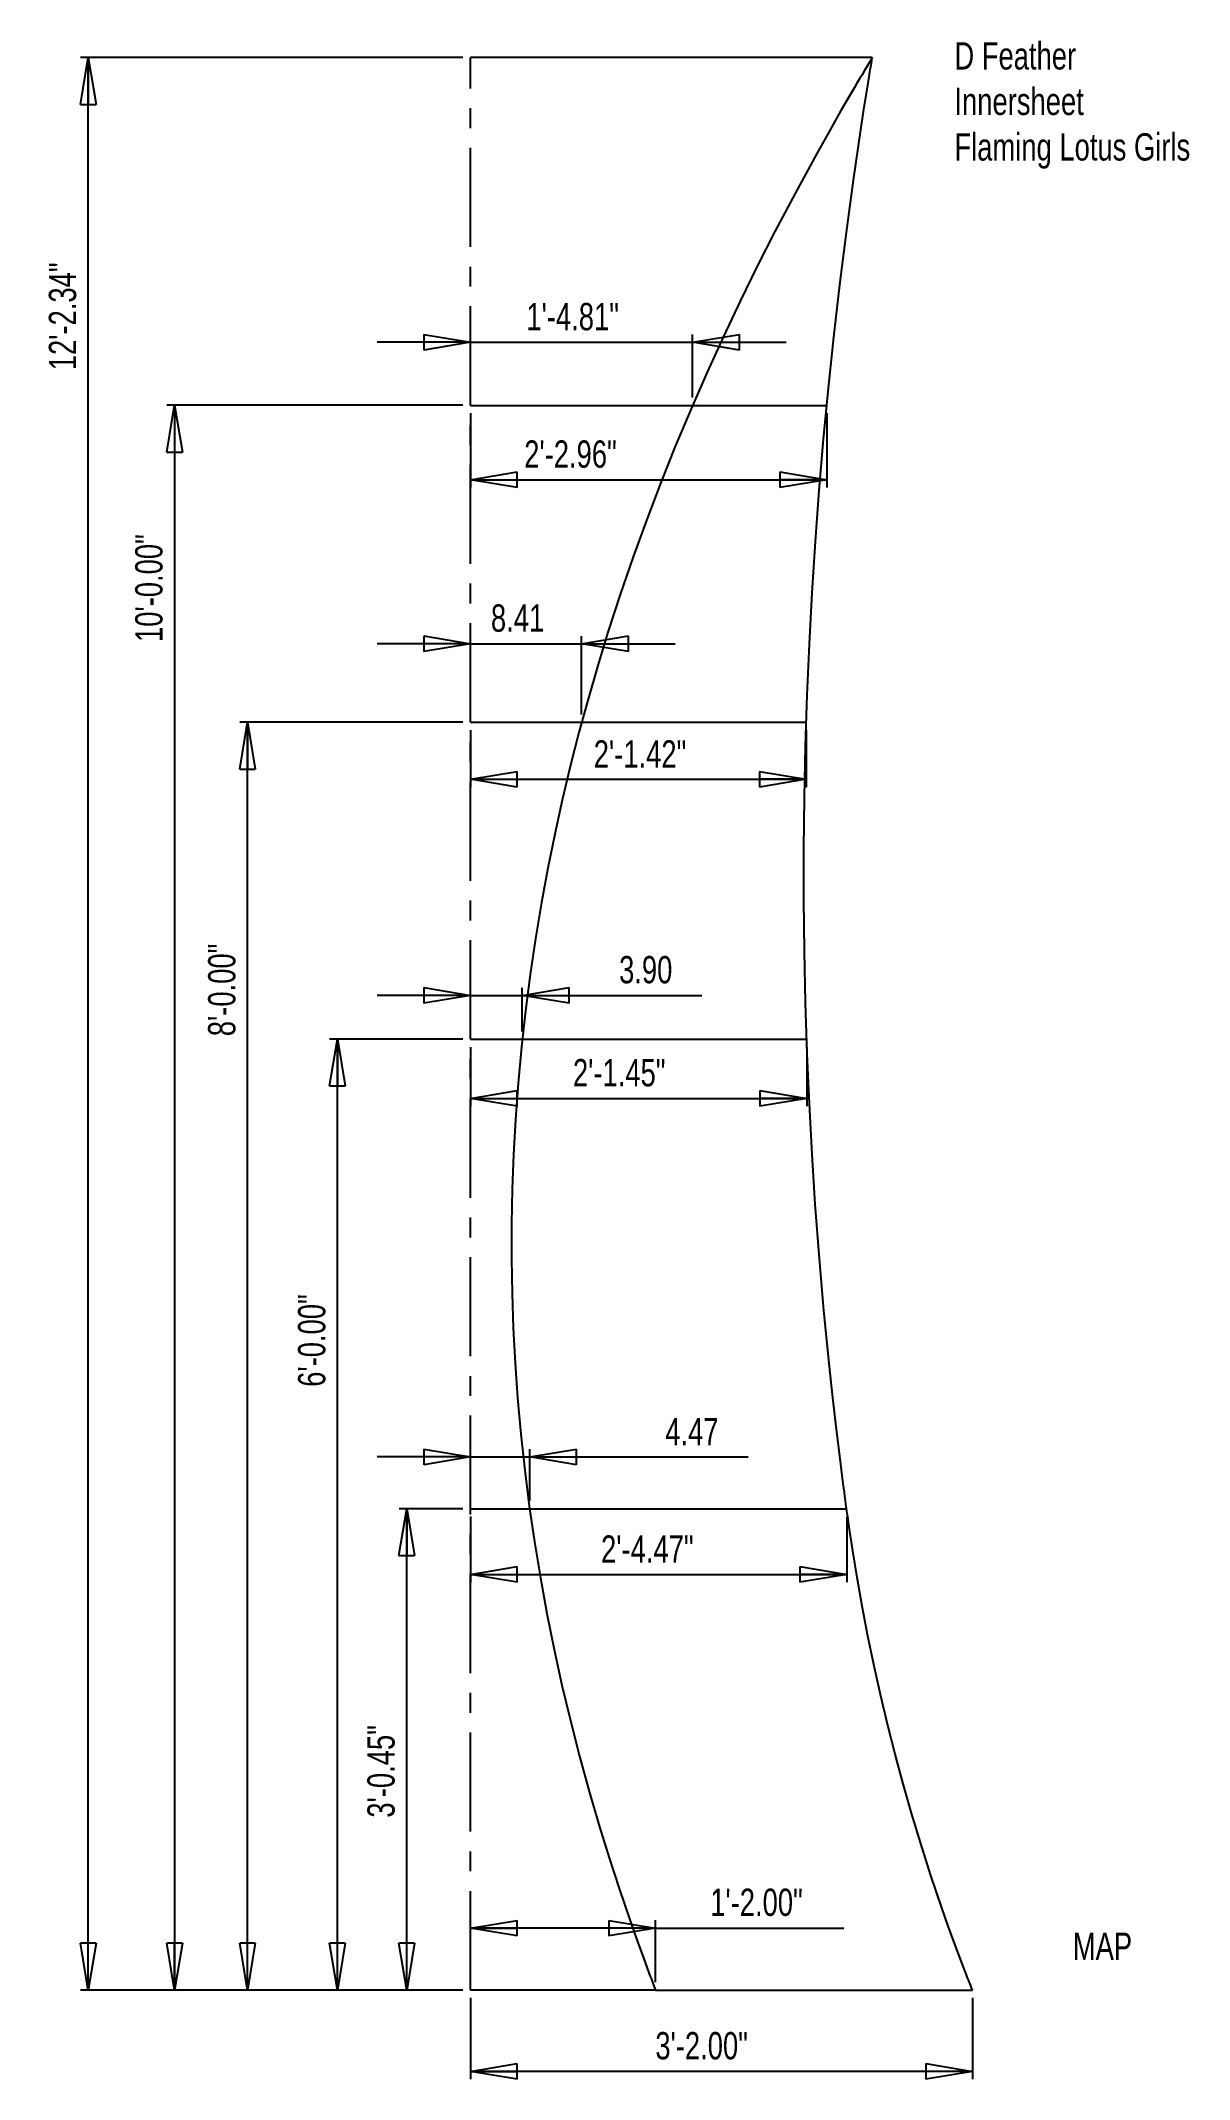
# Model space of a CAD drawing. Extents: x 1.5 to 7.2, y 0.1 to 10.4.
import ezdxf

# ---------------------------------------------------------------- set-up
doc = ezdxf.new("R2010")
doc.units = 0
doc.header["$PDSIZE"] = -1
doc.linetypes.add('CENTERX2', pattern=[0.8, 0.5, -0.1, 0.1, -0.1])
doc.layers.get('0').update_dxf_attribs({"linetype": 'CONTINUOUS'})
doc.layers.get('DEFPOINTS').update_dxf_attribs({"linetype": 'CONTINUOUS'})
doc.styles.add('SLDTEXTSTYLE0', font='txt', dxfattribs={"width": 0.75})
doc.dimstyles.new('SLDDIMSTYLE0', dxfattribs={"dimtxt": 0.137795, "dimasz": 0.23622, "dimexe": 0.03937, "dimexo": 0.0625, "dimgap": 0.034449, "dimtad": 0, "dimtih": 1, "dimtoh": 1, "dimlfac": 15, "dimzin": 12, "dimtxsty": 'STANDARD', "dimblk1": 'CLOSED', "dimblk2": 'CLOSED', "dimsah": 1, "dimcen": 0.09, "dimclrd": 7, "dimclre": 7, "dimclrt": 7, "dimazin": 3, "dimtfac": 1, "dimtdec": 4, "dimtofl": 0, "dimtmove": 0, "dimatfit": 3, "dimtolj": 1, "dimtzin": 12})
doc.dimstyles.new('SLDDIMSTYLE1', dxfattribs={"dimtxt": 0.137795, "dimasz": 0.23622, "dimexe": 0.03937, "dimexo": 0.0625, "dimgap": 0.034449, "dimtad": 0, "dimtih": 1, "dimtoh": 1, "dimlfac": 15, "dimzin": 4, "dimtxsty": 'STANDARD', "dimblk1": 'CLOSED', "dimblk2": 'CLOSED', "dimsah": 1, "dimcen": 0.09, "dimclrd": 7, "dimclre": 7, "dimclrt": 7, "dimazin": 3, "dimtfac": 1, "dimtdec": 4, "dimtofl": 0, "dimtmove": 0, "dimatfit": 3, "dimtolj": 1, "dimtzin": 12})

# ---------------------------------------------------------------- blocks, each defined once
blk = doc.blocks.new('_CLOSED')
at = {"color": 0, "linetype": 'BYBLOCK'}
for p, q in [((-1, 0.166667), (0, 0)), ((-1, 0.166667), (-1, -0.166667)), ((0, 0), (-1, -0.166667)), ((0, 0), (-1, 0))]:
    blk.add_line(p, q, dxfattribs=at)
blk = doc.blocks.new('*D0')
at = {"color": 7}
for p, q in [((3.582, 3.028), (3.26, 3.028)), ((3.299, 0.599), (3.299, 3.028)), ((3.582, 0.599), (3.26, 0.599))]:
    blk.add_line(p, q, dxfattribs=at)
at = {"layer": 'DEFPOINTS', "color": 7}
for p in [(3.621, 3.028), (3.621, 0.599)]:
    blk.add_point(p, dxfattribs=at)
at = {"xscale": 0.2362204724, "yscale": 0.2362204724}
for p, rotation in [((3.299, 3.028), 90), ((3.299, 0.599), 270)]:
    blk.add_blockref('_CLOSED', p, dxfattribs=dict(at, rotation=rotation))
at = {"color": 7, "insert": (3.24, 1.469), "char_height": 0.1378, "attachment_point": 7, "rotation": 90, "style": 'SLDTEXTSTYLE0'}
blk.add_mtext('3\'-0.45"', dxfattribs=at)
blk = doc.blocks.new('*D2')
at = {"color": 7}
for p, q in [((3.582, 5.399), (2.909, 5.399)), ((2.949, 0.599), (2.949, 5.399)), ((3.582, 0.599), (2.909, 0.599))]:
    blk.add_line(p, q, dxfattribs=at)
at = {"layer": 'DEFPOINTS', "color": 7}
for p in [(3.621, 5.399), (3.621, 0.599)]:
    blk.add_point(p, dxfattribs=at)
at = {"xscale": 0.2362204724, "yscale": 0.2362204724}
for p, rotation in [((2.949, 5.399), 90), ((2.949, 0.599), 270)]:
    blk.add_blockref('_CLOSED', p, dxfattribs=dict(at, rotation=rotation))
at = {"color": 7, "insert": (2.89, 3.644), "char_height": 0.1378, "attachment_point": 7, "rotation": 90, "style": 'SLDTEXTSTYLE0'}
blk.add_mtext('6\'-0.00"', dxfattribs=at)
blk = doc.blocks.new('*D3')
at = {"color": 7}
for p, q in [((3.582, 6.999), (2.456, 6.999)), ((2.495, 0.599), (2.495, 6.999)), ((3.582, 0.599), (2.456, 0.599))]:
    blk.add_line(p, q, dxfattribs=at)
at = {"layer": 'DEFPOINTS', "color": 7}
for p in [(3.621, 6.999), (3.621, 0.599)]:
    blk.add_point(p, dxfattribs=at)
at = {"xscale": 0.2362204724, "yscale": 0.2362204724}
for p, rotation in [((2.495, 6.999), 90), ((2.495, 0.599), 270)]:
    blk.add_blockref('_CLOSED', p, dxfattribs=dict(at, rotation=rotation))
at = {"color": 7, "insert": (2.436, 5.414), "char_height": 0.1378, "attachment_point": 7, "rotation": 90, "style": 'SLDTEXTSTYLE0'}
blk.add_mtext('8\'-0.00"', dxfattribs=at)
blk = doc.blocks.new('*D4')
at = {"color": 7}
for p, q in [((3.582, 10.354), (1.652, 10.354)), ((1.691, 0.599), (1.691, 10.354)), ((3.582, 0.599), (1.652, 0.599))]:
    blk.add_line(p, q, dxfattribs=at)
at = {"layer": 'DEFPOINTS', "color": 7}
for p in [(3.621, 10.354), (3.621, 0.599)]:
    blk.add_point(p, dxfattribs=at)
at = {"xscale": 0.2362204724, "yscale": 0.2362204724}
for p, rotation in [((1.691, 10.354), 90), ((1.691, 0.599), 270)]:
    blk.add_blockref('_CLOSED', p, dxfattribs=dict(at, rotation=rotation))
at = {"color": 7, "insert": (1.632, 8.776), "char_height": 0.1378, "attachment_point": 7, "rotation": 90, "style": 'SLDTEXTSTYLE0'}
blk.add_mtext('12\'-2.34"', dxfattribs=at)
blk = doc.blocks.new('*D5')
at = {"color": 7}
for p, q in [((3.621, 0.559), (3.621, 0.149)), ((6.155, 0.559), (6.155, 0.149)), ((6.155, 0.188), (3.621, 0.188))]:
    blk.add_line(p, q, dxfattribs=at)
at = {"layer": 'DEFPOINTS', "color": 7}
for p in [(3.621, 0.599), (6.155, 0.599)]:
    blk.add_point(p, dxfattribs=at)
at = {"xscale": 0.2362204724, "yscale": 0.2362204724}
for p, rotation in [((3.621, 0.188), 180), ((6.155, 0.188), 360)]:
    blk.add_blockref('_CLOSED', p, dxfattribs=dict(at, rotation=rotation))
at = {"color": 7, "insert": (4.554, 0.247), "char_height": 0.1378, "attachment_point": 7, "style": 'SLDTEXTSTYLE0'}
blk.add_mtext('3\'-2.00"', dxfattribs=at)
blk = doc.blocks.new('*D6')
at = {"color": 7}
for p, q in [((3.621, 0.638), (3.621, 0.951)), ((4.555, 0.638), (4.555, 0.951)), ((4.555, 0.911), (3.621, 0.911)), ((4.555, 0.911), (5.505, 0.911))]:
    blk.add_line(p, q, dxfattribs=at)
at = {"layer": 'DEFPOINTS', "color": 7}
for p in [(3.621, 0.599), (4.555, 0.599)]:
    blk.add_point(p, dxfattribs=at)
at = {"xscale": 0.2362204724, "yscale": 0.2362204724}
for p, rotation in [((3.621, 0.911), 180), ((4.555, 0.911), 360)]:
    blk.add_blockref('_CLOSED', p, dxfattribs=dict(at, rotation=rotation))
at = {"color": 7, "insert": (4.831, 0.971), "char_height": 0.1378, "attachment_point": 7, "style": 'SLDTEXTSTYLE0'}
blk.add_mtext('1\'-2.00"', dxfattribs=at)
blk = doc.blocks.new('*D7')
at = {"color": 7}
for p, q in [((3.621, 2.989), (3.621, 2.658)), ((5.52, 2.989), (5.52, 2.658)), ((3.621, 2.697), (5.52, 2.697))]:
    blk.add_line(p, q, dxfattribs=at)
at = {"layer": 'DEFPOINTS', "color": 7}
for p in [(3.621, 3.028), (5.52, 3.028)]:
    blk.add_point(p, dxfattribs=at)
at = {"xscale": 0.2362204724, "yscale": 0.2362204724}
for p, rotation in [((3.621, 2.697), 180), ((5.52, 2.697), 360)]:
    blk.add_blockref('_CLOSED', p, dxfattribs=dict(at, rotation=rotation))
at = {"color": 7, "insert": (4.28, 2.756), "char_height": 0.1378, "attachment_point": 7, "style": 'SLDTEXTSTYLE0'}
blk.add_mtext('2\'-4.47"', dxfattribs=at)
blk = doc.blocks.new('*D8')
at = {"color": 7}
for p, q in [((3.621, 3.068), (3.621, 3.329)), ((3.92, 3.068), (3.92, 3.329)), ((3.621, 3.29), (3.149, 3.29)), ((3.621, 3.29), (3.92, 3.29)), ((3.92, 3.29), (5.023, 3.29))]:
    blk.add_line(p, q, dxfattribs=at)
at = {"layer": 'DEFPOINTS', "color": 7}
for p in [(3.621, 3.028), (3.92, 3.028)]:
    blk.add_point(p, dxfattribs=at)
at = {"xscale": 0.2362204724, "yscale": 0.2362204724}
blk.add_blockref('_CLOSED', (3.621, 3.29), dxfattribs=at)
at = {"xscale": 0.2362204724, "yscale": 0.2362204724, "rotation": 180}
blk.add_blockref('_CLOSED', (3.92, 3.29), dxfattribs=at)
at = {"color": 7, "insert": (4.604, 3.349), "char_height": 0.1378, "attachment_point": 7, "style": 'SLDTEXTSTYLE0'}
blk.add_mtext('4.47', dxfattribs=at)
blk = doc.blocks.new('*D9')
at = {"color": 7}
for p, q in [((3.621, 5.359), (3.621, 5.061)), ((5.318, 5.359), (5.318, 5.061)), ((3.621, 5.1), (5.318, 5.1))]:
    blk.add_line(p, q, dxfattribs=at)
at = {"layer": 'DEFPOINTS', "color": 7}
for p in [(3.621, 5.399), (5.318, 5.399)]:
    blk.add_point(p, dxfattribs=at)
at = {"xscale": 0.2362204724, "yscale": 0.2362204724}
for p, rotation in [((3.621, 5.1), 180), ((5.318, 5.1), 360)]:
    blk.add_blockref('_CLOSED', p, dxfattribs=dict(at, rotation=rotation))
at = {"color": 7, "insert": (4.138, 5.159), "char_height": 0.1378, "attachment_point": 7, "style": 'SLDTEXTSTYLE0'}
blk.add_mtext('2\'-1.45"', dxfattribs=at)
blk = doc.blocks.new('*D10')
at = {"color": 7}
for p, q in [((3.621, 5.62), (3.149, 5.62)), ((3.621, 5.438), (3.621, 5.659)), ((3.621, 5.62), (3.882, 5.62)), ((3.882, 5.438), (3.882, 5.659)), ((3.882, 5.62), (4.789, 5.62))]:
    blk.add_line(p, q, dxfattribs=at)
at = {"layer": 'DEFPOINTS', "color": 7}
for p in [(3.621, 5.399), (3.882, 5.399)]:
    blk.add_point(p, dxfattribs=at)
at = {"xscale": 0.2362204724, "yscale": 0.2362204724}
blk.add_blockref('_CLOSED', (3.621, 5.62), dxfattribs=at)
at = {"xscale": 0.2362204724, "yscale": 0.2362204724, "rotation": 180}
blk.add_blockref('_CLOSED', (3.882, 5.62), dxfattribs=at)
at = {"color": 7, "insert": (4.371, 5.679), "char_height": 0.1378, "attachment_point": 7, "style": 'SLDTEXTSTYLE0'}
blk.add_mtext('3.90', dxfattribs=at)
blk = doc.blocks.new('*D11')
at = {"color": 7}
for p, q in [((3.621, 6.959), (3.621, 6.671)), ((5.316, 6.959), (5.316, 6.671)), ((3.621, 6.711), (5.316, 6.711))]:
    blk.add_line(p, q, dxfattribs=at)
at = {"layer": 'DEFPOINTS', "color": 7}
for p in [(3.621, 6.999), (5.316, 6.999)]:
    blk.add_point(p, dxfattribs=at)
at = {"xscale": 0.2362204724, "yscale": 0.2362204724}
for p, rotation in [((3.621, 6.711), 180), ((5.316, 6.711), 360)]:
    blk.add_blockref('_CLOSED', p, dxfattribs=dict(at, rotation=rotation))
at = {"color": 7, "insert": (4.243, 6.77), "char_height": 0.1378, "attachment_point": 7, "style": 'SLDTEXTSTYLE0'}
blk.add_mtext('2\'-1.42"', dxfattribs=at)
blk = doc.blocks.new('*D12')
at = {"color": 7}
for p, q in [((3.621, 7.038), (3.621, 7.434)), ((4.182, 7.038), (4.182, 7.434)), ((3.621, 7.395), (3.149, 7.395)), ((3.621, 7.395), (4.182, 7.395)), ((4.182, 7.395), (4.654, 7.395))]:
    blk.add_line(p, q, dxfattribs=at)
at = {"layer": 'DEFPOINTS', "color": 7}
for p in [(3.621, 6.999), (4.182, 6.999)]:
    blk.add_point(p, dxfattribs=at)
at = {"xscale": 0.2362204724, "yscale": 0.2362204724}
for p, rotation in [((3.621, 7.395), 360), ((4.182, 7.395), 180)]:
    blk.add_blockref('_CLOSED', p, dxfattribs=dict(at, rotation=rotation))
at = {"color": 7, "insert": (3.724, 7.454), "char_height": 0.1378, "attachment_point": 7, "style": 'SLDTEXTSTYLE0'}
blk.add_mtext('8.41', dxfattribs=at)
blk = doc.blocks.new('*D13')
at = {"color": 7}
for p, q in [((3.621, 8.638), (3.621, 8.956)), ((4.742, 8.638), (4.742, 8.956)), ((3.621, 8.917), (3.149, 8.917)), ((3.621, 8.917), (4.742, 8.917)), ((4.742, 8.917), (5.214, 8.917))]:
    blk.add_line(p, q, dxfattribs=at)
at = {"layer": 'DEFPOINTS', "color": 7}
for p in [(3.621, 8.599), (4.742, 8.599)]:
    blk.add_point(p, dxfattribs=at)
at = {"xscale": 0.2362204724, "yscale": 0.2362204724}
for p, rotation in [((3.621, 8.917), 360), ((4.742, 8.917), 180)]:
    blk.add_blockref('_CLOSED', p, dxfattribs=dict(at, rotation=rotation))
at = {"color": 7, "insert": (3.903, 8.976), "char_height": 0.1378, "attachment_point": 7, "style": 'SLDTEXTSTYLE0'}
blk.add_mtext('1\'-4.81"', dxfattribs=at)
blk = doc.blocks.new('*D14')
at = {"color": 7}
for p, q in [((3.621, 8.559), (3.621, 8.184)), ((5.419, 8.559), (5.419, 8.184)), ((3.621, 8.223), (5.419, 8.223))]:
    blk.add_line(p, q, dxfattribs=at)
at = {"layer": 'DEFPOINTS', "color": 7}
for p in [(3.621, 8.599), (5.419, 8.599)]:
    blk.add_point(p, dxfattribs=at)
at = {"xscale": 0.2362204724, "yscale": 0.2362204724}
for p, rotation in [((3.621, 8.223), 180), ((5.419, 8.223), 360)]:
    blk.add_blockref('_CLOSED', p, dxfattribs=dict(at, rotation=rotation))
at = {"color": 7, "insert": (3.892, 8.282), "char_height": 0.1378, "attachment_point": 7, "style": 'SLDTEXTSTYLE0'}
blk.add_mtext('2\'-2.96"', dxfattribs=at)
blk = doc.blocks.new('*D15')
at = {"color": 7}
for p, q in [((3.582, 8.599), (2.088, 8.599)), ((2.127, 8.599), (2.127, 0.599)), ((3.582, 0.599), (2.088, 0.599))]:
    blk.add_line(p, q, dxfattribs=at)
at = {"layer": 'DEFPOINTS', "color": 7}
for p in [(3.621, 8.599), (3.621, 0.599)]:
    blk.add_point(p, dxfattribs=at)
at = {"xscale": 0.2362204724, "yscale": 0.2362204724}
for p, rotation in [((2.127, 8.599), 90), ((2.127, 0.599), 270)]:
    blk.add_blockref('_CLOSED', p, dxfattribs=dict(at, rotation=rotation))
at = {"color": 7, "insert": (2.068, 7.404), "char_height": 0.1378, "attachment_point": 7, "rotation": 90, "style": 'SLDTEXTSTYLE0'}
blk.add_mtext('10\'-0.00"', dxfattribs=at)

msp = doc.modelspace()

# ---------------------------------------------------------------- linework, layer by layer
at = {"color": 5, "linetype": 'CENTERX2'}
msp.add_line((3.62145, 0.59862), (3.62145, 10.35434), dxfattribs=at)
at = {"color": 5, "linetype": 'CONTINUOUS'}
for p, q in [((5.64932, 10.35434), (3.62145, 10.35434)), ((3.62145, 8.59862), (5.41886, 8.59862)), ((3.62145, 8.59862), (4.74195, 8.59862)), ((3.62145, 8.59862), (4.74195, 8.59862)), ((3.62145, 6.99862), (4.18197, 6.99862)), ((3.62145, 6.99862), (5.31604, 6.99862)), ((3.62145, 5.39862), (3.8817, 5.39862)), ((3.62145, 5.39862), (5.31797, 5.39862)), ((3.62145, 3.0284), (3.91954, 3.0284)), ((3.62145, 3.0284), (5.51953, 3.0284)), ((4.55478, 0.59862), (3.62145, 0.59862))]:
    msp.add_line(p, q, dxfattribs=at)
at = {"color": 7, "linetype": 'CONTINUOUS'}
msp.add_line((4.55478, 0.59862), (6.15478, 0.59862), dxfattribs=at)
at = {"color": 7, "linetype": 'CONTINUOUS', "flags": 128}
for points in [[(5.64932, 10.35434), (5.63543, 10.33124), (5.62304, 10.31055), (5.61049, 10.28955), (5.59763, 10.26793), (5.58478, 10.24627), (5.57196, 10.22458), (5.55918, 10.20286), (5.4894, 10.08297), (5.4279, 9.97526), (5.36719, 9.86692), (5.26088, 9.67215), (5.15787, 9.47652), (5.06874, 9.30119), (4.98215, 9.12494), (4.89769, 8.94656), (4.8154, 8.7661), (4.73441, 8.58106), (4.65657, 8.39532), (4.58189, 8.20889), (4.51036, 8.02176), (4.44199, 7.83348), (4.37678, 7.64387), (4.31472, 7.45292), (4.26316, 7.28488), (4.21428, 7.11609), (4.16808, 6.94654), (4.12458, 6.77624), (4.08391, 6.6053), (4.0461, 6.43372), (4.01115, 6.26151), (3.97911, 6.08872), (3.94877, 5.90719), (3.92173, 5.72514), (3.898, 5.54259), (3.87766, 5.35967), (3.86074, 5.17643), (3.84724, 4.99287), (3.83756, 4.81743), (3.83105, 4.6419), (3.82771, 4.46628), (3.82754, 4.29057), (3.83053, 4.11491), (3.8367, 3.93937), (3.84602, 3.76395), (3.8585, 3.58873), (3.87487, 3.40577), (3.8946, 3.22349), (3.91769, 3.04186), (3.94409, 2.86066), (3.97377, 2.67973), (4.00672, 2.49908), (4.04294, 2.3187), (4.08244, 2.1386), (4.12521, 1.95877), (4.17124, 1.77923), (4.2203, 1.60044), (4.27225, 1.42262), (4.32037, 1.26694), (4.37071, 1.11203), (4.42314, 0.95801), (4.45888, 0.85685), (4.4955, 0.7561), (4.52845, 0.66775), (4.5322, 0.65784), (4.53596, 0.64791), (4.53973, 0.63798), (4.54342, 0.62829), (4.54682, 0.6194), (4.55037, 0.61013), (4.55478, 0.59862)], [(5.51953, 3.0284), (5.51643, 3.05124), (5.51359, 3.07232), (5.51093, 3.09215), (5.50823, 3.11246), (5.50548, 3.13332), (5.50272, 3.15431), (5.49, 3.25329), (5.46833, 3.43015), (5.45011, 3.58821), (5.43296, 3.74644), (5.405, 4.02927), (5.38047, 4.3122), (5.36144, 4.56527), (5.34512, 4.81862), (5.33151, 5.07189), (5.32062, 5.32515), (5.3123, 5.58367), (5.30678, 5.84256), (5.30402, 6.10202), (5.30406, 6.36107), (5.30689, 6.6197), (5.3125, 6.87801), (5.32081, 7.1363), (5.33183, 7.39457), (5.34555, 7.65285), (5.36197, 7.91111), (5.3811, 8.16937), (5.40293, 8.42762), (5.42744, 8.68579), (5.45453, 8.94354), (5.48502, 9.20769), (5.51823, 9.47137), (5.55413, 9.73476), (5.57931, 9.9085), (5.60564, 10.08208), (5.62977, 10.23466), (5.6352, 10.26826), (5.64069, 10.30193), (5.64273, 10.31439), (5.64462, 10.32587), (5.64674, 10.33874), (5.64932, 10.35434)], [(6.15478, 0.59862), (6.15007, 0.61051), (6.14628, 0.62012), (6.14254, 0.6296), (6.13853, 0.63983), (6.13448, 0.65017), (6.13045, 0.66052), (6.12642, 0.67087), (6.10451, 0.72784), (6.06624, 0.82986), (6.03299, 0.92135), (6.00061, 1.01312), (5.94503, 1.17758), (5.89227, 1.34285), (5.84751, 1.49117), (5.80496, 1.64018), (5.76463, 1.7899), (5.72653, 1.94025), (5.69066, 2.09113), (5.65703, 2.24254), (5.62564, 2.39448), (5.59648, 2.54691), (5.57269, 2.6814), (5.55064, 2.81618), (5.53268, 2.93497), (5.52521, 2.98731), (5.5238, 2.99737), (5.5225, 3.00674), (5.52115, 3.01652), (5.51953, 3.0284)]]:
    msp.add_lwpolyline(points, dxfattribs=at)

# ---------------------------------------------------------------- texts
at = {"color": 7, "attachment_point": 1, "style": 'SLDTEXTSTYLE0'}
for s, insert, char_height in [('D Feather\\PInnersheet\\PFlaming Lotus Girls', (6.06381, 10.43185), 0.1377953), ('MAP', (6.66154, 0.88873), 0.137795)]:
    msp.add_mtext(s, dxfattribs=dict(at, insert=insert, char_height=char_height))

# ---------------------------------------------------------------- dimensions: what is measured, and where the dimension line sits
at = {"color": 7}
for base, p1, p2, angle, dimstyle, picture, middle in [((1.6914, 10.35434), (3.62145, 0.59862), (3.62145, 10.35434), 90, 'SLDDIMSTYLE0', '*D4', (1.6914, 9.13332)), ((4.74195, 8.91712), (3.62145, 8.59862), (4.74195, 8.59862), 180, 'SLDDIMSTYLE0', '*D13', (4.20914, 8.91712)), ((2.12702, 0.59862), (3.62145, 8.59862), (3.62145, 0.59862), 90, 'SLDDIMSTYLE1', '*D15', (2.12702, 7.76061)), ((4.18197, 7.39483), (3.62145, 6.99862), (4.18197, 6.99862), 180, 'SLDDIMSTYLE0', '*D12', (3.90193, 7.39483)), ((2.49525, 6.99862), (3.62145, 0.59862), (3.62145, 6.99862), 90, 'SLDDIMSTYLE1', '*D3', (2.49525, 5.71985)), ((2.9487, 5.39862), (3.62145, 0.59862), (3.62145, 5.39862), 90, 'SLDDIMSTYLE1', '*D2', (2.9487, 3.94951)), ((3.2991, 3.0284), (3.62145, 0.59862), (3.62145, 3.0284), 90, 'SLDDIMSTYLE0', '*D0', (3.2991, 1.77502))]:
    dim = msp.add_linear_dim(base=base, p1=p1, p2=p2, angle=angle, dimstyle=dimstyle, dxfattribs=at)
    dim.commit()
    dim.dimension.update_dxf_attribs({"geometry": picture, "text_midpoint": middle, "dimtype": 160})
for base, p1, p2, dimstyle, picture, middle in [((5.41886, 8.22307), (3.62145, 8.59862), (5.41886, 8.59862), 'SLDDIMSTYLE0', '*D14', (4.19851, 8.22307)), ((5.31604, 6.71062), (3.62145, 6.99862), (5.31604, 6.99862), 'SLDDIMSTYLE0', '*D11', (4.54875, 6.71062)), ((3.8817, 5.61972), (3.62145, 5.39862), (3.8817, 5.39862), 'SLDDIMSTYLE1', '*D10', (4.54875, 5.61972)), ((5.31797, 5.10021), (3.62145, 5.39862), (5.31797, 5.39862), 'SLDDIMSTYLE0', '*D9', (4.44429, 5.10021)), ((3.91954, 3.28955), (3.62145, 3.0284), (3.91954, 3.0284), 'SLDDIMSTYLE0', '*D8', (4.7823, 3.28955)), ((5.51953, 2.69712), (3.62145, 3.0284), (5.51953, 3.0284), 'SLDDIMSTYLE0', '*D7', (4.58614, 2.69712)), ((3.62145, 0.91149), (4.55478, 0.59862), (3.62145, 0.59862), 'SLDDIMSTYLE1', '*D6', (5.13685, 0.91149)), ((3.62145, 0.18793), (6.15478, 0.59862), (3.62145, 0.59862), 'SLDDIMSTYLE1', '*D5', (4.86005, 0.18793))]:
    dim = msp.add_linear_dim(base=base, p1=p1, p2=p2, dimstyle=dimstyle, dxfattribs=at)
    dim.commit()
    dim.dimension.update_dxf_attribs({"geometry": picture, "text_midpoint": middle, "dimtype": 160})

doc.saveas('drawing.dxf')
